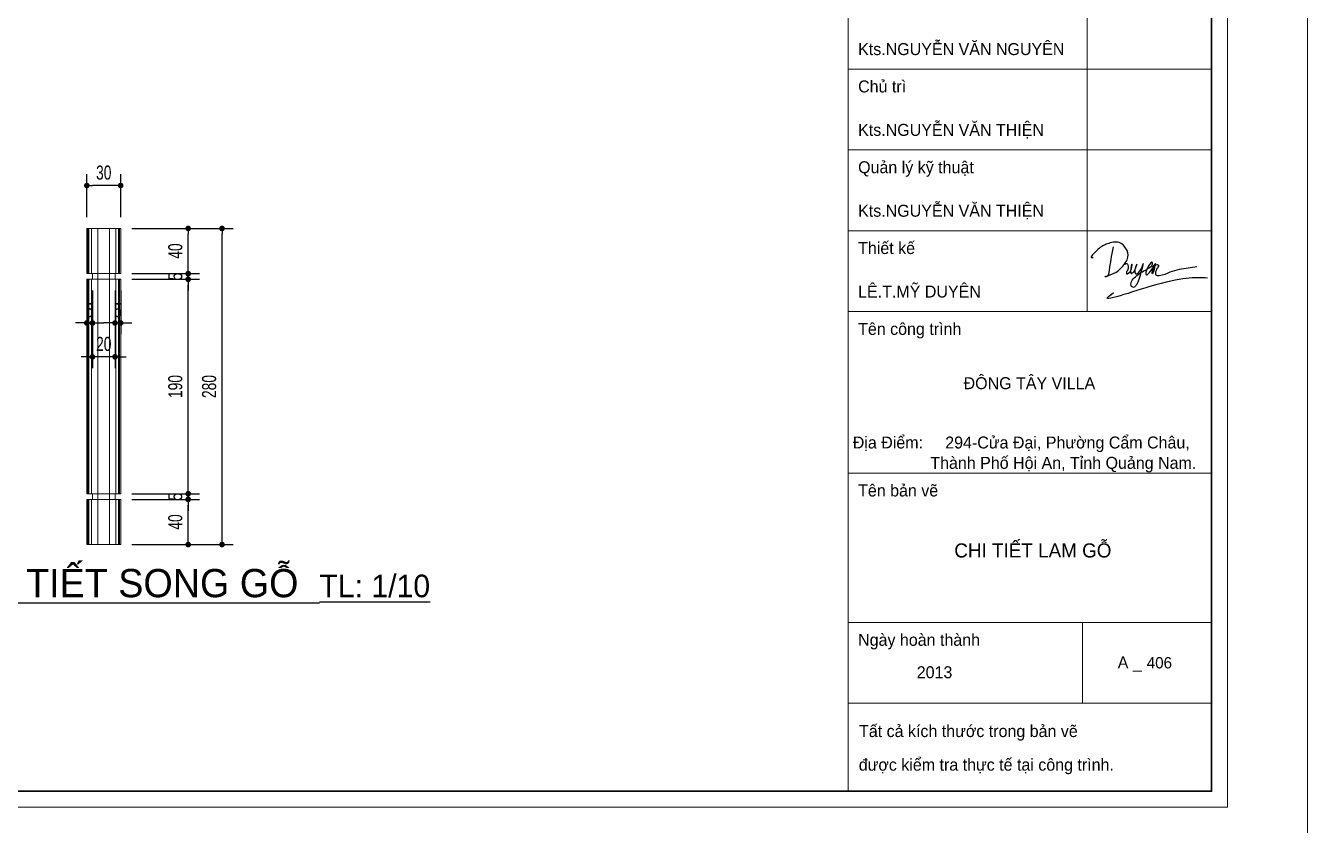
# Model space of a CAD drawing. Header units: inches. Extents: x 88947 to 296847, y 35049 to 161062.
# Drawn here: x 231767 to 237447, y 66735 to 70277 of the extents above; entities that cross this region are included whole.
import ezdxf

# ---------------------------------------------------------------- set-up
doc = ezdxf.new("R2010")
doc.units = ezdxf.units.IN
doc.header["$MEASUREMENT"] = 0
doc.header["$PDMODE"] = 1
for name, color, linetype, lineweight in [('0.15', 175, 'Continuous', 20), ('A-Text', 30, 'Continuous', 9), ('A-Wall', 2, 'Continuous', 35), ('DIM', 7, 'Continuous', 25), ('HACTH', 8, 'Continuous', 5), ('KHUNG 2', 144, 'Continuous', 18), ('NETMANH', 192, 'Continuous', 18), ('netthay', 254, 'Continuous', 25), ('THAY', 3, 'Continuous', 18)]:
    doc.layers.add(name, color=color, linetype=linetype, lineweight=lineweight)
doc.layers.add('text', color=2, linetype='Continuous')
doc.styles.add('FRANKO', font='VFRANKO.TTF')
doc.styles.add('VNCENTURYH', font='VHAVAN.TTF')
doc.styles.add('VNI-HELVE-CONDENSE', font='VNARIAL.TTF', dxfattribs={"width": 0.7})
doc.dimstyles.new('Copy(2) of TL 50-10', dxfattribs={"dimscale": 50, "dimtxt": 1.25, "dimasz": 0.5, "dimexe": 1, "dimexo": 1, "dimgap": 0.5, "dimtad": 1, "dimdec": 0, "dimlfac": 0.2, "dimzin": 3, "dimdsep": 46, "dimtxsty": 'VNI-HELVE-CONDENSE', "dimblk": 'DOT', "dimcen": 2, "dimclrt": 7, "dimazin": 2, "dimtfac": 0.75, "dimtdec": 0, "dimtix": 1, "dimtmove": 2, "dimatfit": 2, "dimfxl": 1.5, "dimtolj": 1, "dimtzin": 0, "dimarcsym": 0})

# ---------------------------------------------------------------- blocks, each defined once
blk = doc.blocks.new('A$C22DF5D2D')
for points in [[(-10, 1159), (-123, 479), (-148, 421), (-212, 409), (-104, 451), (219, 660), (363, 901), (147, 1267), (-150, 1235), (-388, 1094), (-537, 889), (-506, 892)], [(255, 700), (290, 728), (339, 743), (363, 705), (341, 552), (331, 483), (357, 485), (464, 729), (431, 561), (448, 495), (513, 535), (530, 566), (588, 726), (535, 529), (559, 486), (639, 526), (747, 742), (622, 304), (565, 189), (507, 143), (444, 188), (443, 257), (521, 382), (803, 578), (926, 655), (981, 729), (981, 766), (870, 665), (831, 456), (904, 515), (1051, 736), (976, 480), (1094, 717), (1127, 703), (1105, 634), (1056, 499), (1066, 460), (1148, 442), (1421, 530), (1656, 597), (2094, 666)], [(2356, 378), (916, 165), (-61, -39), (0, 0), (-61, -39)]]:
    blk.add_spline(points, degree=3)
blk = doc.blocks.new('khung ten')
at = {"layer": '0.15', "ltscale": 0.7}
blk.add_line((301249, -213090), (305804, -213090), dxfattribs=at)
at = {"layer": 'A-Wall', "ltscale": 0.7}
blk.add_lwpolyline([(267204, -219099), (305804, -219099), (305804, -190799), (267204, -190799)], close=True, dxfattribs=at)
at = {"layer": 'KHUNG 2', "ltscale": 0.7}
for p, q in [((301249, -219099), (301249, -190799)), ((304246, -213090), (304246, -209041)), ((301249, -210053), (305804, -210053)), ((301249, -211065), (305804, -211065)), ((301249, -212078), (305804, -212078)), ((301249, -213090), (305804, -213090)), ((301249, -215115), (305804, -215115)), ((301249, -216986), (305804, -216986)), ((304185, -217998), (304185, -216986)), ((301249, -217998), (305804, -217998))]:
    blk.add_line(p, q, dxfattribs=at)
blk.add_lwpolyline([(267004, -219299), (306004, -219299), (306004, -190599), (267004, -190599)], close=True, dxfattribs=at)
at = {"layer": 'NETMANH', "ltscale": 0.7}
blk.add_lwpolyline([(265004, -220042), (307004, -220042), (307004, -190342), (265004, -190342)], close=True, dxfattribs=at)
at = {"layer": 'text', "linetype": 'Continuous', "xscale": 0.5, "yscale": 0.5, "zscale": 0.5}
blk.add_blockref('A$C22DF5D2D', (304573, -212860), dxfattribs=at)
at = {"layer": 'text', "linetype": 'Continuous', "style": 'FRANKO'}
for s, p in [('Kts.NGUYEÃN VAÊN NGUYEÂN', (301373, -209878)), ('Chuû trì', (301373, -210346)), ('Kts.NGUYEÃN VAÊN THIEÄN', (301373, -210890)), ('Quaûn lyù kyõ thuaät', (301373, -211358)), ('Kts.NGUYEÃN VAÊN THIEÄN', (301373, -211903)), ('Thieát keá', (301373, -212370)), ('LEÂ.T.MYÕ DUYEÂN', (301373, -212915)), ('Teân coâng trình', (301373, -213383)), ('ÑOÂNG TAÂY VILLA', (302695, -214063)), ('Ñòa Ñieåm:     294-Cöûa Ñaïi, Phöôøng Caåm Chaâu, ', (301306, -214806)), ('Thaønh Phoá Hoäi An, Tænh Quaûng Nam.', (302278, -215061)), ('Teân baûn veõ ', (301373, -215407)), ('Ngaøy hoaøn thaønh', (301373, -217278)), ('2013', (302108, -217684)), ('A _ ', (304627, -217560)), ('Taát caû kích thöôùc trong baûn veõ ', (301385, -218421)), ('ñöôïc kieåm tra thöïc teá taïi coâng trình.', (301381, -218842))]:
    blk.add_text(s, height=150, dxfattribs=at).set_placement(p)
blk = doc.blocks.new('_Dot')
at = {"layer": 'netthay', "color": 0, "lineweight": -2}
blk.add_line((-0.5, 0), (-1, 0), dxfattribs=at)
at = {"layer": 'netthay', "color": 0, "const_width": 0.5}
blk.add_lwpolyline([(-0.25, 0, 1), (0.25, 0, 1)], format="xyb", close=True, dxfattribs=at)
blk = doc.blocks.new('*D2883')
at = {"layer": 'Defpoints', "color": 0}
for p in [(232187.9, 68178.3), (232487.1, 68178.3), (232187.9, 67978.3)]:
    blk.add_point(p, dxfattribs=at)
at = {"layer": 'DIM', "color": 0, "lineweight": -2}
for p, q in [((232237.9, 68178.3), (232537.1, 68178.3)), ((232487.1, 68003.3), (232487.1, 68153.3)), ((232237.9, 67978.3), (232537.1, 67978.3))]:
    blk.add_line(p, q, dxfattribs=at)
at = {"layer": 'DIM', "color": 0, "lineweight": -2, "xscale": 25, "yscale": 25, "zscale": 25}
for p, rotation in [((232487.1, 68178.3), 90), ((232487.1, 67978.3), 270)]:
    blk.add_blockref('_Dot', p, dxfattribs=dict(at, rotation=rotation))
at = {"layer": 'DIM', "color": 7, "insert": (232430.2, 68078.3), "char_height": 62.5, "attachment_point": 5, "rotation": 90, "style": 'VNI-HELVE-CONDENSE'}
blk.add_mtext('\\A1;40', dxfattribs=at)
blk = doc.blocks.new('*D2884')
at = {"layer": 'Defpoints', "color": 0}
for p in [(232187.9, 68203.3), (232187.9, 68178.3), (232487.1, 68203.3)]:
    blk.add_point(p, dxfattribs=at)
at = {"layer": 'DIM', "color": 0, "lineweight": -2}
for p, q in [((232487.1, 68228.3), (232487.1, 68253.3)), ((232237.9, 68203.3), (232537.1, 68203.3)), ((232237.9, 68178.3), (232537.1, 68178.3)), ((232487.1, 68178.3), (232487.1, 68203.3)), ((232487.1, 68153.3), (232487.1, 68128.3))]:
    blk.add_line(p, q, dxfattribs=at)
at = {"layer": 'DIM', "color": 0, "lineweight": -2, "xscale": 25, "yscale": 25, "zscale": 25}
for p, rotation in [((232487.1, 68203.3), 270), ((232487.1, 68178.3), 90)]:
    blk.add_blockref('_Dot', p, dxfattribs=dict(at, rotation=rotation))
at = {"layer": 'DIM', "color": 7, "insert": (232430.3, 68190.8), "char_height": 62.5, "attachment_point": 5, "rotation": 90, "style": 'VNI-HELVE-CONDENSE'}
blk.add_mtext('\\A1;5', dxfattribs=at)
blk = doc.blocks.new('*D2885')
at = {"layer": 'Defpoints', "color": 0}
for p in [(232187.9, 69153.3), (232487.1, 69153.3), (232187.9, 68203.3)]:
    blk.add_point(p, dxfattribs=at)
at = {"layer": 'DIM', "color": 0, "lineweight": -2}
for p, q in [((232237.9, 69153.3), (232537.1, 69153.3)), ((232487.1, 68228.3), (232487.1, 69128.3)), ((232237.9, 68203.3), (232537.1, 68203.3))]:
    blk.add_line(p, q, dxfattribs=at)
at = {"layer": 'DIM', "color": 0, "lineweight": -2, "xscale": 25, "yscale": 25, "zscale": 25}
for p, rotation in [((232487.1, 69153.3), 90), ((232487.1, 68203.3), 270)]:
    blk.add_blockref('_Dot', p, dxfattribs=dict(at, rotation=rotation))
at = {"layer": 'DIM', "color": 7, "insert": (232430.2, 68678.3), "char_height": 62.5, "attachment_point": 5, "rotation": 90, "style": 'VNI-HELVE-CONDENSE'}
blk.add_mtext('\\A1;190', dxfattribs=at)
blk = doc.blocks.new('*D2886')
at = {"layer": 'Defpoints', "color": 0}
for p in [(232187.9, 69178.3), (232187.9, 69153.3), (232487.1, 69178.3)]:
    blk.add_point(p, dxfattribs=at)
at = {"layer": 'DIM', "color": 0, "lineweight": -2}
for p, q in [((232487.1, 69203.3), (232487.1, 69228.3)), ((232237.9, 69178.3), (232537.1, 69178.3)), ((232237.9, 69153.3), (232537.1, 69153.3)), ((232487.1, 69153.3), (232487.1, 69178.3)), ((232487.1, 69128.3), (232487.1, 69103.3))]:
    blk.add_line(p, q, dxfattribs=at)
at = {"layer": 'DIM', "color": 0, "lineweight": -2, "xscale": 25, "yscale": 25, "zscale": 25}
for p, rotation in [((232487.1, 69178.3), 270), ((232487.1, 69153.3), 90)]:
    blk.add_blockref('_Dot', p, dxfattribs=dict(at, rotation=rotation))
at = {"layer": 'DIM', "color": 7, "insert": (232430.3, 69165.8), "char_height": 62.5, "attachment_point": 5, "rotation": 90, "style": 'VNI-HELVE-CONDENSE'}
blk.add_mtext('\\A1;5', dxfattribs=at)
blk = doc.blocks.new('*D2887')
at = {"layer": 'Defpoints', "color": 0}
for p in [(232187.9, 69378.3), (232487.1, 69378.3), (232187.9, 69178.3)]:
    blk.add_point(p, dxfattribs=at)
at = {"layer": 'DIM', "color": 0, "lineweight": -2}
for p, q in [((232237.9, 69378.3), (232537.1, 69378.3)), ((232487.1, 69203.3), (232487.1, 69353.3)), ((232237.9, 69178.3), (232537.1, 69178.3))]:
    blk.add_line(p, q, dxfattribs=at)
at = {"layer": 'DIM', "color": 0, "lineweight": -2, "xscale": 25, "yscale": 25, "zscale": 25}
for p, rotation in [((232487.1, 69378.3), 90), ((232487.1, 69178.3), 270)]:
    blk.add_blockref('_Dot', p, dxfattribs=dict(at, rotation=rotation))
at = {"layer": 'DIM', "color": 7, "insert": (232430.2, 69278.3), "char_height": 62.5, "attachment_point": 5, "rotation": 90, "style": 'VNI-HELVE-CONDENSE'}
blk.add_mtext('\\A1;40', dxfattribs=at)
blk = doc.blocks.new('*D2452')
at = {"layer": 'Defpoints', "color": 0}
for p in [(232337.9, 69378.3), (232637.1, 69378.3), (232337.9, 67978.3)]:
    blk.add_point(p, dxfattribs=at)
at = {"layer": 'DIM', "color": 0, "lineweight": -2}
for p, q in [((232387.9, 69378.3), (232687.1, 69378.3)), ((232637.1, 68003.3), (232637.1, 69353.3)), ((232387.9, 67978.3), (232687.1, 67978.3))]:
    blk.add_line(p, q, dxfattribs=at)
at = {"layer": 'DIM', "color": 0, "lineweight": -2, "xscale": 25, "yscale": 25, "zscale": 25}
for p, rotation in [((232637.1, 69378.3), 90), ((232637.1, 67978.3), 270)]:
    blk.add_blockref('_Dot', p, dxfattribs=dict(at, rotation=rotation))
at = {"layer": 'DIM', "color": 7, "insert": (232580.2, 68678.3), "char_height": 62.5, "attachment_point": 5, "rotation": 90, "style": 'VNI-HELVE-CONDENSE'}
blk.add_mtext('\\A1;280', dxfattribs=at)
blk = doc.blocks.new('*D2453')
at = {"layer": 'Defpoints', "color": 0}
for p in [(232037.9, 69568.4), (232037.9, 69378.3), (232187.9, 69378.3)]:
    blk.add_point(p, dxfattribs=at)
at = {"layer": 'DIM', "color": 0, "lineweight": -2}
for p, q in [((232037.9, 69428.3), (232037.9, 69618.4)), ((232187.9, 69428.3), (232187.9, 69618.4)), ((232162.9, 69568.4), (232062.9, 69568.4))]:
    blk.add_line(p, q, dxfattribs=at)
at = {"layer": 'DIM', "color": 0, "lineweight": -2, "xscale": 25, "yscale": 25, "zscale": 25, "rotation": 180}
blk.add_blockref('_Dot', (232037.9, 69568.4), dxfattribs=at)
at = {"layer": 'DIM', "color": 0, "lineweight": -2, "xscale": 25, "yscale": 25, "zscale": 25}
blk.add_blockref('_Dot', (232187.9, 69568.4), dxfattribs=at)
at = {"layer": 'DIM', "color": 7, "insert": (232112.9, 69625.4), "char_height": 62.5, "attachment_point": 5, "style": 'VNI-HELVE-CONDENSE'}
blk.add_mtext('\\A1;30', dxfattribs=at)
blk = doc.blocks.new('*D2888')
at = {"layer": 'Defpoints', "color": 0}
for p in [(232037.9, 69153.3), (232062.9, 69153.3), (232062.9, 68959.7)]:
    blk.add_point(p, dxfattribs=at)
at = {"layer": 'DIM', "color": 0, "lineweight": -2}
for p, q in [((232037.9, 69103.3), (232037.9, 68909.7)), ((232062.9, 69103.3), (232062.9, 68909.7)), ((232012.9, 68959.7), (231987.9, 68959.7)), ((232037.9, 68959.7), (232062.9, 68959.7)), ((232087.9, 68959.7), (232112.9, 68959.7))]:
    blk.add_line(p, q, dxfattribs=at)
at = {"layer": 'DIM', "color": 0, "lineweight": -2, "xscale": 25, "yscale": 25, "zscale": 25}
blk.add_blockref('_Dot', (232037.9, 68959.7), dxfattribs=at)
at = {"layer": 'DIM', "color": 0, "lineweight": -2, "xscale": 25, "yscale": 25, "zscale": 25, "rotation": 180}
blk.add_blockref('_Dot', (232062.9, 68959.7), dxfattribs=at)
at = {"layer": 'DIM', "color": 7, "insert": (232050.4, 69016.4), "char_height": 62.5, "attachment_point": 5, "style": 'VNI-HELVE-CONDENSE'}
blk.add_mtext('\\A1;5', dxfattribs=at)
blk = doc.blocks.new('*D2454')
at = {"layer": 'Defpoints', "color": 0}
for p in [(232162.9, 69153.3), (232187.9, 69153.3), (232187.9, 68959.7)]:
    blk.add_point(p, dxfattribs=at)
at = {"layer": 'DIM', "color": 0, "lineweight": -2}
for p, q in [((232162.9, 69103.3), (232162.9, 68909.7)), ((232187.9, 69103.3), (232187.9, 68909.7)), ((232137.9, 68959.7), (232112.9, 68959.7)), ((232162.9, 68959.7), (232187.9, 68959.7)), ((232212.9, 68959.7), (232237.9, 68959.7))]:
    blk.add_line(p, q, dxfattribs=at)
at = {"layer": 'DIM', "color": 0, "lineweight": -2, "xscale": 25, "yscale": 25, "zscale": 25}
blk.add_blockref('_Dot', (232162.9, 68959.7), dxfattribs=at)
at = {"layer": 'DIM', "color": 0, "lineweight": -2, "xscale": 25, "yscale": 25, "zscale": 25, "rotation": 180}
blk.add_blockref('_Dot', (232187.9, 68959.7), dxfattribs=at)
at = {"layer": 'DIM', "color": 7, "insert": (232175.4, 69016.4), "char_height": 62.5, "attachment_point": 5, "style": 'VNI-HELVE-CONDENSE'}
blk.add_mtext('\\A1;5', dxfattribs=at)
blk = doc.blocks.new('*D2455')
at = {"layer": 'Defpoints', "color": 0}
for p in [(232062.9, 69003.3), (232162.9, 69003.3), (232062.9, 68809.7)]:
    blk.add_point(p, dxfattribs=at)
at = {"layer": 'DIM', "color": 0, "lineweight": -2}
for p, q in [((232062.9, 68953.3), (232062.9, 68759.7)), ((232162.9, 68953.3), (232162.9, 68759.7)), ((232037.9, 68809.7), (232012.9, 68809.7)), ((232162.9, 68809.7), (232062.9, 68809.7)), ((232187.9, 68809.7), (232212.9, 68809.7))]:
    blk.add_line(p, q, dxfattribs=at)
at = {"layer": 'DIM', "color": 0, "lineweight": -2, "xscale": 25, "yscale": 25, "zscale": 25}
blk.add_blockref('_Dot', (232062.9, 68809.7), dxfattribs=at)
at = {"layer": 'DIM', "color": 0, "lineweight": -2, "xscale": 25, "yscale": 25, "zscale": 25, "rotation": 180}
blk.add_blockref('_Dot', (232162.9, 68809.7), dxfattribs=at)
at = {"layer": 'DIM', "color": 7, "insert": (232112.9, 68866.5), "char_height": 62.5, "attachment_point": 5, "style": 'VNI-HELVE-CONDENSE'}
blk.add_mtext('\\A1;20', dxfattribs=at)

msp = doc.modelspace()

# ---------------------------------------------------------------- linework, layer by layer
at = {"layer": 'HACTH'}
for points in [[(232042.7, 69378.3), (232042.7, 69178.3)], [(232047.5, 69378.3), (232047.5, 69178.3)], [(232059.2, 69378.3), (232059.2, 69178.3)], [(232086.7, 69378.3), (232086.7, 67978.3)], [(232139.1, 69378.3), (232139.1, 67978.3)], [(232166.6, 69378.3), (232166.6, 69178.3)], [(232178.2, 69378.3), (232178.2, 69178.3)], [(232183, 69378.3), (232183, 69178.3)], [(232042.7, 69153.3), (232042.7, 68203.3)], [(232047.5, 69153.3), (232047.5, 68203.3)], [(232059.2, 69153.3), (232059.2, 68203.3)], [(232166.6, 69153.3), (232166.6, 68203.3)], [(232178.2, 69153.3), (232178.2, 68203.3)], [(232183, 69153.3), (232183, 68203.3)], [(232042.7, 68178.3), (232042.7, 67978.3)], [(232047.5, 68178.3), (232047.5, 67978.3)], [(232059.2, 68178.3), (232059.2, 67978.3)], [(232166.6, 68178.3), (232166.6, 67978.3)], [(232178.2, 68178.3), (232178.2, 67978.3)]]:
    msp.add_lwpolyline(points, dxfattribs=at)
at = {"layer": 'THAY'}
for p, q in [((232037.9, 69378.3), (232037.9, 69178.3)), ((232187.9, 69378.3), (232187.9, 69178.3)), ((232037.9, 69178.3), (232187.9, 69178.3)), ((232037.9, 69153.3), (232187.9, 69153.3)), ((232037.9, 69153.3), (232037.9, 68203.3)), ((232062.9, 69178.3), (232062.9, 69153.3)), ((232162.9, 69178.3), (232162.9, 69153.3)), ((232187.9, 69153.3), (232187.9, 68203.3)), ((232037.9, 68203.3), (232187.9, 68203.3)), ((232037.9, 68178.3), (232187.9, 68178.3)), ((232037.9, 68178.3), (232037.9, 67978.3)), ((232062.9, 68178.3), (232062.9, 68203.3)), ((232162.9, 68178.3), (232162.9, 68203.3)), ((232187.9, 68178.3), (232187.9, 67978.3))]:
    msp.add_line(p, q, dxfattribs=at)
for points in [[(232187.9, 69378.3), (232037.9, 69378.3)], [(232183, 68178.3), (232183, 67978.3)], [(232187.9, 67978.3), (232037.9, 67978.3)]]:
    msp.add_lwpolyline(points, dxfattribs=at)

# ---------------------------------------------------------------- block references
at = {"layer": 'A-Text', "xscale": 0.3535714285681024, "yscale": 0.3535714286845177, "zscale": 0.3535714286832132}
msp.add_blockref('khung ten', (128899.4, 144353.1), dxfattribs=at)

# ---------------------------------------------------------------- texts
at = {"layer": 'text', "style": 'FRANKO'}
for s, height, p in [('CHI TIEÁT LAM GOÃ', 62.5, (235882.5, 67921)), ('406', 50, (236735.7, 67429.8))]:
    msp.add_text(s, height=height, dxfattribs=at).set_placement(p)
at = {"layer": 'text', "insert": (231434.3, 67870), "char_height": 125, "width": 6721.758, "attachment_point": 1, "style": 'VNCENTURYH'}
msp.add_mtext('{\\fVNI-Franko|b0|i0|c0|p2;\\LCHI TIEÁT SONG GOÃ  \\H0.8x;TL: 1/10}', dxfattribs=at)

# ---------------------------------------------------------------- dimensions: what is measured, and where the dimension line sits
at = {"layer": 'DIM'}
for base, p1, p2, picture, middle in [((232037.9, 69568.4), (232187.9, 69378.3), (232037.9, 69378.3), '*D2453', (232112.9, 69625.4)), ((232062.9, 68959.7), (232037.9, 69153.3), (232062.9, 69153.3), '*D2888', (232050.4, 69016.4)), ((232187.9, 68959.7), (232162.9, 69153.3), (232187.9, 69153.3), '*D2454', (232175.4, 69016.4)), ((232062.9, 68809.7), (232162.9, 69003.3), (232062.9, 69003.3), '*D2455', (232112.9, 68866.5))]:
    dim = msp.add_linear_dim(base=base, p1=p1, p2=p2, dimstyle='Copy(2) of TL 50-10', dxfattribs=at)
    dim.commit()
    dim.dimension.update_dxf_attribs({"geometry": picture, "text_midpoint": middle})
for base, p1, p2, picture, middle in [((232487.1, 69378.3), (232187.9, 69178.3), (232187.9, 69378.3), '*D2887', (232430.2, 69278.3)), ((232637.1, 69378.3), (232337.9, 67978.3), (232337.9, 69378.3), '*D2452', (232580.2, 68678.3)), ((232487.1, 69178.3), (232187.9, 69153.3), (232187.9, 69178.3), '*D2886', (232430.3, 69165.8)), ((232487.1, 69153.3), (232187.9, 68203.3), (232187.9, 69153.3), '*D2885', (232430.2, 68678.3)), ((232487.1, 68203.3), (232187.9, 68178.3), (232187.9, 68203.3), '*D2884', (232430.3, 68190.8)), ((232487.1, 68178.3), (232187.9, 67978.3), (232187.9, 68178.3), '*D2883', (232430.2, 68078.3))]:
    dim = msp.add_linear_dim(base=base, p1=p1, p2=p2, angle=90, dimstyle='Copy(2) of TL 50-10', dxfattribs=at)
    dim.commit()
    dim.dimension.update_dxf_attribs({"geometry": picture, "text_midpoint": middle})

doc.saveas('drawing.dxf')
